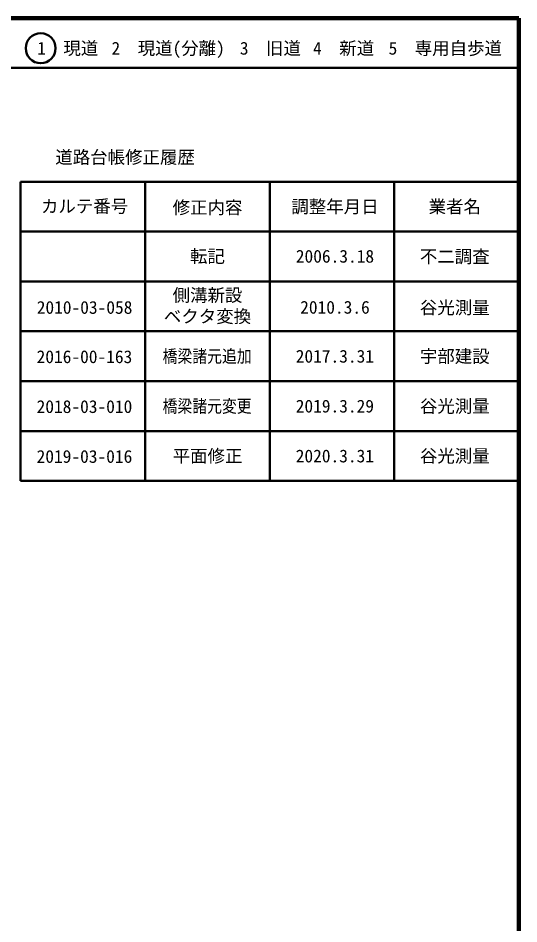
# Model space of a CAD drawing. Units: millimetres on the paper, enlarged 1000 times. Extents: x 40000 to 680000, y 20000 to 380000.
# Drawn here: x 579500 to 680000, y 198357 to 380000 of the extents above; entities that cross this region are included whole.
import ezdxf
from ezdxf.enums import TextEntityAlignment as Align

# ---------------------------------------------------------------- set-up
doc = ezdxf.new("R2010")
doc.units = ezdxf.units.MM
doc.header["$LTSCALE"] = 1000
for name, color, linetype, lineweight in [('M-TTL', 2, 'Continuous', 140), ('M-TTL-FRAM', 2, 'Continuous', 50), ('M-TTL-LINE', 7, 'Continuous', 50)]:
    doc.layers.add(name, color=color, linetype=linetype, lineweight=lineweight)
doc.layers.add('M-TTL-TXT', color=7, linetype='Continuous')
doc.styles.add('ＭＳ ゴシック', font='')
doc.styles.get('ＭＳ ゴシック').set_extended_font_data('MS Gothic')

msp = doc.modelspace()

# ---------------------------------------------------------------- linework, layer by layer
at = {"layer": 'M-TTL'}
for p, q in [((680000, 380000), (40000, 380000)), ((680000, 20000), (680000, 380000))]:
    msp.add_line(p, q, dxfattribs=at)
at = {"layer": 'M-TTL-FRAM'}
for p, q in [((580000, 347197), (580000, 287197)), ((580000, 347197), (680000, 347197)), ((580000, 287197), (680000, 287197))]:
    msp.add_line(p, q, dxfattribs=at)
at = {"layer": 'M-TTL-LINE'}
for p, q in [((40000, 370000), (680000, 370000)), ((605000, 347197), (605000, 287197)), ((630000, 347197), (630000, 287197)), ((655000, 347197), (655000, 287197)), ((580000, 337197), (680000, 337197)), ((580000, 327197), (680000, 327197)), ((580000, 317197), (680000, 317197)), ((580000, 307197), (680000, 307197)), ((580000, 297197), (680000, 297197))]:
    msp.add_line(p, q, dxfattribs=at)
msp.add_circle((584031, 373958), 3000, dxfattribs=at)

# ---------------------------------------------------------------- texts
at = {"layer": 'M-TTL-TXT', "style": 'ＭＳ ゴシック'}
for s, p in [('1\u3000現道', (589448, 373958)), ('2\u3000現道(分離)', (609619, 373958)), ('3\u3000旧道', (630121, 373958)), ('4\u3000新道', (644824, 373958)), ('5\u3000専用自歩道', (665228, 373958)), ('道路台帳修正履歴', (600968, 352113)), ('カルテ番号', (592839, 342277)), ('修正内容', (617509, 342023)), ('調整年月日', (643089, 342197)), ('業者名', (667134, 342197)), ('転記', (617509, 332245)), ('2006.3.18', (643089, 332245)), ('不二調査', (667134, 332189)), ('側溝新設', (617509, 324436)), ('谷光測量', (667134, 321955)), ('2010-03-058', (592839, 321986)), ('ベクタ変換', (617509, 320192)), ('2010.3.6', (643089, 322011))]:
    msp.add_text(s, height=2566, dxfattribs=at).set_placement(p, align=Align.MIDDLE_CENTER)
for s, p in [('2016-00-163', (583214, 310044)), ('2017.3.31', (635214, 310138)), ('2018-03-010', (583214, 300044)), ('2019.3.29', (635214, 300138)), ('2019-03-016', (583214, 290044)), ('平面修正', (610509, 290138)), ('2020.3.31', (635214, 290138))]:
    msp.add_text(s, height=2566, dxfattribs=at).set_placement(p, align=Align.BOTTOM_LEFT)
at = {"layer": 'M-TTL-TXT', "style": 'ＭＳ ゴシック', "width": 0.85}
for s, p in [('橋梁諸元追加', (608509, 310138)), ('橋梁諸元変更', (608509, 300138))]:
    msp.add_text(s, height=2566, dxfattribs=at).set_placement(p, align=Align.BOTTOM_LEFT)
at = {"layer": 'M-TTL-TXT', "style": 'ＭＳ ゴシック'}
for s, p in [('宇部建設', (667134, 310138)), ('谷光測量', (667134, 300138)), ('谷光測量', (667134, 290138))]:
    msp.add_text(s, height=2566, dxfattribs=at).set_placement(p, align=Align.BOTTOM_CENTER)

doc.saveas('drawing.dxf')
